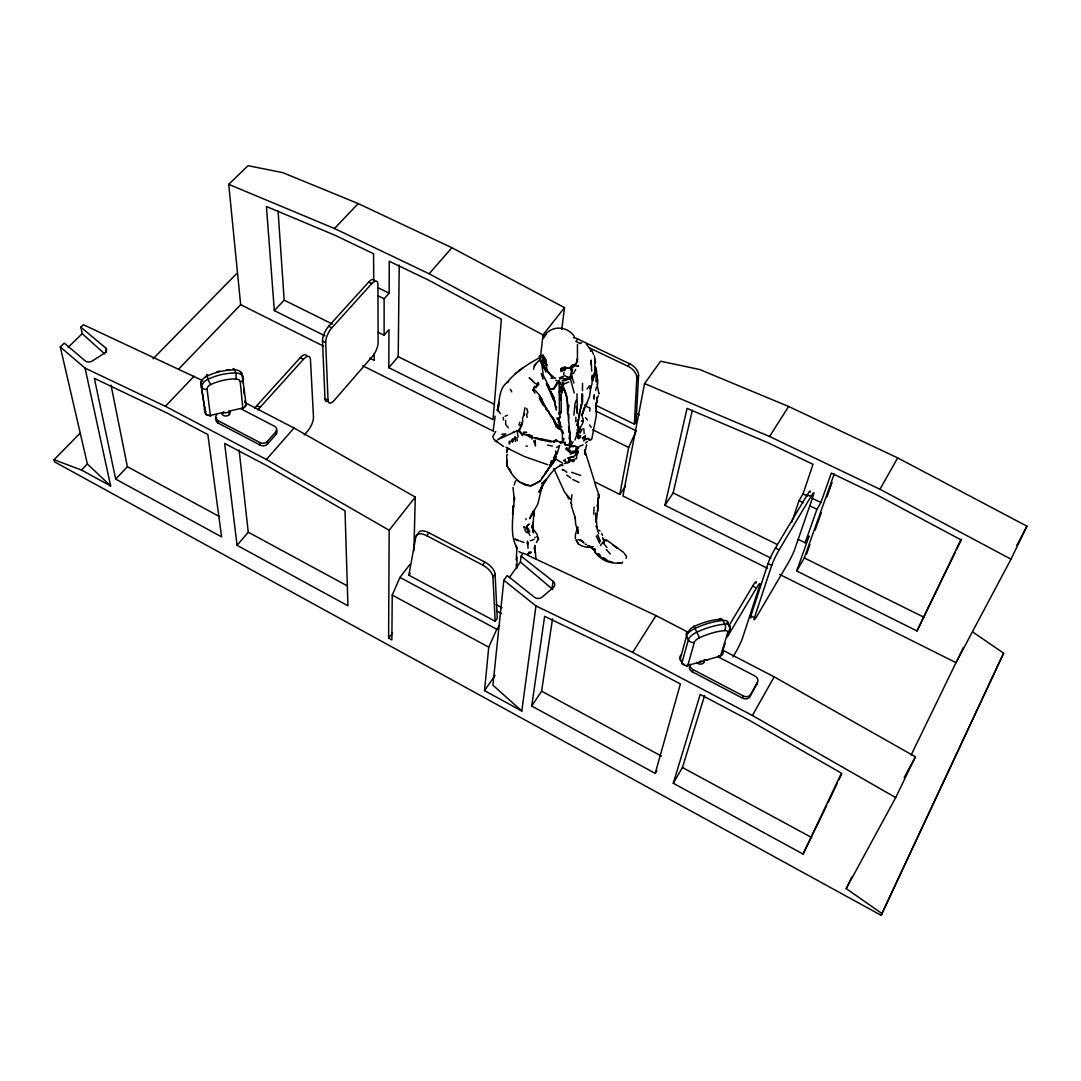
<?xml version="1.0" encoding="UTF-8"?>
<svg xmlns="http://www.w3.org/2000/svg" width="1081" height="1081" viewBox="0 0 1081 1081"><rect width="100%" height="100%" fill="white"/><g stroke="black" fill="none" stroke-linecap="round" stroke-linejoin="round"><path stroke-width="1.5" d="M384.106 335.205L384.133 298.761L389.133 293.14L389.268 261.264L428.63 280.128L501.381 319.273L493.017 419.617L388.809 367.675L388.971 329.61L384.106 335.205L378.093 332.232M575.835 421.725L575.835 417.239M594.78 483.099L598.86 494.828L597.334 506.557L598.117 501.679M567.93 411.847L567.944 407.429M591.158 364.405L591.185 360.135L591.672 371.188M409.699 564.674L399.943 577.416L392.227 595.091L391.863 639.911L388.606 638.128L389.16 530.258L415.293 497.084L294.005 428.008L244.765 402.483M388.809 367.675L398.213 356.662L399.213 265.061M563.701 385.12L563.714 383.66M556.62 383.012L557.958 382.742L559.161 384.079L559.404 411.145L560.444 412.874L558.985 420.617L560.607 426.13L561.863 427.076M570.457 445.061L569.714 431.927M543.513 358.473L546.77 365.581L545.743 360.986M413.888 550.851L415.293 497.084M517.313 431.211L518.948 430.103M575.335 538.595L575.457 534.527L577.646 527.271M582.524 390.727L582.497 383.309M595.05 368.162L594.915 372.58L594.847 359.473M595.617 513.083L595.888 522.109M543.635 358.108L543.743 359.892L546.446 363.905L546.608 369.783L551.986 377.228M516.299 560.08L516.813 548.837M571.376 375.512L571.498 372.567M598.86 494.828L598.739 497.719L598.833 495.517M527.433 543.405L527.542 541.027M514.529 497.355L514.367 500.53L513.016 487.369M559.228 381.242L558.58 383.106L556.337 383.187M598.698 533.717L596.239 525.934L596.874 527.596L596.482 520.88M572.889 460.736L572.93 459.898C572.903 461.992 575.768 459.479 573.011 461.749L574.025 460.141M596.753 397.484L596.996 401.146L595.617 405.172L634.371 424.157L636.804 377.81L638.574 375.35A11.459 7.054 36 0 0 629.737 363.811L577.713 338.988A11.364 6.932 37.5 0 0 573.362 337.691M597.604 384.579L597.834 380.282L596.104 374.485M593.672 514.326L594.118 507.057M638.574 375.35L636.101 421.712L634.371 424.157M561.201 412.996L561.201 386.606M568.43 420.995L568.498 413.915L568.741 419.158M576.497 458.709L576.768 453.925M509.286 441.116L509.124 443.98L512.624 438.778L512.529 442.115L515.151 436.508L515.488 441.467M594.604 552.094L595.185 549.202L595.415 551.81L594.604 552.094L597.388 554.431M539.27 398.267L542.797 404.807L546.135 407.659L546 409.726L547.067 409.604L548.472 411.415M559.742 399.943L560.107 394.997L560.485 400.2M571.822 373.85L570.849 366.148L572.619 367.459L570.903 367.378L574.443 366.391L576.078 363.689M584.943 452.182L584.821 453.696L584.983 450.48L585.47 454.817L584.47 450.101M577.416 361.108L577.47 344.461M536.906 483.099L530.987 485.801C519.231 485.504 511.908 475.262 507.03 465.816L507.327 460.411M493.26 429.792L495.139 416.185M564.66 375.607L570.349 378.809L570.457 377.742L567.633 377.215M568.687 421.022L569.768 432.684L569.16 438.818M553.296 587.537L542.081 597.144A5.432 4.473 1.2 0 1 534.406 597.225L507.219 575.538L503.841 580.24L535.96 605.955L521.799 711.028L484.531 690.637L488.747 647.127L496.801 629.264L499.598 625.277M535.027 393.16L532.987 390.133L534.514 386.363M550.864 464.952L551.121 462.452L553.972 459.236L556.12 452.953L555.715 450.939M577.862 530.379L577.957 533.271L577.781 527.123M533.852 516.529L533.69 511.583L533.325 521.758L531.866 527.731L533.122 522.407L533.23 532.014M580.983 404.335L579.254 417.401M503.841 580.24L492.909 685.178L521.799 711.028M571.957 371.675L572.133 369.932M587.361 441.413L585.456 443.061M581.727 402.024L582.537 394.403L582.564 402.348L580.092 410.712M540.338 359.689L540.541 357.811M589.74 411.131L590.091 408.064L585.172 405.888L585.416 404.537L586.915 404.159L584.605 405.591M603.603 543.392L604.063 540.568L603.603 543.392L606.9 547.418M540.541 356.514L543 334.934L564.512 307.626L451.912 247.738L358.216 203.579L282.803 172.649L248.049 165.677L228.726 184.338L240.658 304.68L179.095 368.648M509.354 577.524L520.42 562.025L521.11 556.12L523.245 553.134L655.991 615.589L687.408 631.872M541.635 488.328L537.838 503.989L529.649 518.718L533.311 510.854M517.029 560.215L516.718 567.971M574.254 364.608L574.079 366L572.079 365.324L573.281 364.594L571.998 365.648M591.456 439.264L590.28 440.183L588.564 438.373L585.97 438.981L585.132 438.318L585.429 435.994L583.524 436.967L582.754 439.008M533.811 514.853L534.365 510.475M561.755 329.327L564.512 307.626M573.889 415.158L575.011 403.672L576.376 400.024M582.267 401.713L582.064 393.673M568.16 410.996L568.944 405.105M541.486 486.95L541.04 490.22L542.094 486.396L540.595 490.774L544.729 480.369L538.987 492.193L546.351 479.275L543.878 482.991C549.216 476.126 553.472 467.424 562.62 464.884M573.403 373.688L575.687 369.432M591.902 378.999L592.402 375.31L591.956 384.187L589.983 389.011L591.077 386.039L589.483 396.605L581.929 415.036M531.717 706.042L544.621 616.305L631.696 658.261L680.381 683.949L655.208 773.401L531.717 706.042L541.595 691.164L552.526 618.859M552.742 589.591A5.351 4.5 8.5 0 0 551.972 588.794L553.08 581.281L521.11 556.12M596.482 519.785L598.144 505.638L597.577 511.029L598.239 507.421L598.036 498.003L598.131 501.8M534.325 366.459L535.892 363.5M559.634 392.227L559.85 386.674L559.89 390.822M545.027 361.216L546.486 364.716L542.797 360.162L543.135 357.27M578.484 418.942L577.849 427.306M533.528 369.31L534.514 365.243M498.436 407.699L498.773 402.348L497.503 410.875C499.787 400.821 498.463 387.552 508.638 381.377L506.894 382.66C515.745 371.607 527.866 364.121 540.149 357.406M555.62 458.668L545.405 473.708M408.848 575.173L415.928 536.568L418.158 533.676A12.513 6.135 37.3 0 1 428.954 532.771L484.842 562.079A12.634 6.256 36.2 0 1 495.098 574.119L497.26 618.318L495.179 621.264L408.848 575.173L410.294 573.281M507.408 448.25L506.584 452.682L507.07 450.115M577.051 360.905L577.43 358.892L576.754 362.378L574.808 364.594M591.861 438.872L596.32 415.469L596.307 408.172M594.334 481.68L619.764 494.409L628.683 447.439L636.263 430.833L595.59 410.983M567.593 414.401L567.322 400.078L565.295 392.525M779.658 574.43L955.982 662.68L1010.992 559.188L1026.95 526.177L897.662 457.885L788.617 406.47L699.664 369.513L660.586 361.23L644.573 383.606L622.913 495.99L767.591 568.39M525.15 527.163L525.069 530.893L527.123 532.879M572.187 376.337L570.349 378.809L569.444 377.823L570.011 376.174M550.77 463.236L551.256 460.83M563.566 374.621L564.066 372.175M525.001 407.74L523.474 415.388L524.582 414.212L522.569 417.969L522.704 421.955L519.88 429.171L520.191 428.238L517.272 431.778L518.123 437.021M523.731 527.717L524.015 526.406M586.645 444.696L584.916 452.29M770.956 558.147L664.937 505.313L687.057 408.388L768.078 442.791L813.02 464.33L803.075 493.882L799.048 500.584L791.873 521.974M528.014 548.351L527.771 543.121L527.028 543.081M664.937 505.313L673.152 492.936L692.38 410.267M595.482 367.567L592.78 380.944L595.645 369.797M572.092 451.236L575.619 451.155L578.673 447.777L578.078 447.304L576.132 449.345L577.916 451.115L577.97 452.642L576.173 455.655M514.475 498.192L512.583 514.029L513.529 505.165C513.151 519.231 509.543 535.622 517.272 548.243L515.678 545.202L516.867 549.256M577.051 435.467L578.443 438.494L579.092 435.873L578.173 433.954L578.443 438.494L580.794 437.44M595.563 406.537L596.996 401.146M525.866 519.758L526.15 518.677M555.094 423.684L556.296 423.752L558.391 428.914L558.255 427.522L559.944 428.481M706.379 659.937A4.527 1.459 73.2 0 0 707.717 659.667L720.487 655.964L727.689 632.79A6.878 2.959 -25.7 0 0 724.594 630.601A40.686 17.31 -25.4 0 0 699.502 637.776A6.891 2.986 -25.4 0 0 694.34 642.357L687.8 665.464A4.54 1.419 73.4 0 1 686.219 665.396M595.604 390.336L596.523 387.066M563.417 440.48L563.985 438.494M718.095 656.816L754.741 675.868A5.689 4.783 21.9 0 1 757.403 682.638L749.93 696.583A5.702 4.824 22.2 0 1 742.485 698.137L692.408 671.869L693.07 669.612A5.635 4.77 18.7 0 1 690.07 664.22M703.974 662.342L704.812 659.491M673.287 783.266L700.218 694.421L750.065 720.73L841.41 773.158L803.075 854.071L673.287 783.266L682.449 767.496L704.623 695.461M527.271 526.609L526.636 528.677L529.947 535.581M725.148 643.344L722.73 651.086A4.513 3.784 19.3 0 1 720.487 655.964A4.513 1.5 73.2 0 1 718.541 655.545M727.081 637.155L729.972 627.872L728.121 624.142A11.432 4.959 -25.7 0 0 722.946 620.426A4.608 2.757 84.1 0 0 719.027 619.372A40.51 17.472 -25.4 0 0 694.029 626.48A6.864 3.013 -25.4 0 0 689.002 630.791M582.767 412.847L584.213 408.226M516.488 559.863L517.272 557.418M591.199 349.055L590.51 351.163L591.199 349.055L593.523 354.446M559.188 392.606L559.944 390.227M571.917 494.693L571.254 500.368M574.957 440.021L576.795 434.859M750.984 617.792A11.756 1.176 -63.3 0 1 750.876 615.94L768.01 563.566A12.296 1.284 -63.5 0 1 775.442 548.013L807.304 494.72A11.999 1.23 -63.7 0 1 810.182 492.247M575.619 458.857L572.552 460.128L568.93 459.898L569.714 457.52L574.538 456.047M754.416 617.737L771.712 565.417A12.31 1.257 -63.5 0 1 779.158 549.851L810.939 496.49A12.013 1.203 -63.7 0 1 813.371 495.368L794.819 549.053A11.472 1.095 -63.5 0 1 787.914 563.431L757.322 615.494A11.769 1.149 -63.3 0 1 754.416 617.737L750.876 615.94M579.592 429.387C580.754 425.549 585.253 421.658 582.416 417.428M514.164 485.045L515.596 480.91M595.617 405.172L596.793 401.781M742.485 698.137L743.242 695.921A5.716 4.824 22.1 0 0 750.714 694.367L757.403 682.638M579.929 411.564L578.7 415.063L579.038 418.712L577.24 421.117M749.93 696.583L750.714 694.367M576.389 425.428L578.132 423.063M805.142 542.77L816.939 509.286L820.911 502.53L831.33 473.1L877.245 495.098L960.86 539.797L916.999 630.953L796.711 570.984L809.047 536.108L805.142 542.77L798.183 539.338M551.769 461.938L550.837 463.844M796.711 570.984L804.291 557.931L834.235 473.883M806.561 554.053L809.953 544.527M815.06 530.231L821.29 512.759M826.965 496.882L832.059 482.585M534.041 548.635L534.811 546.486L535.338 552.837L534.717 545.324L535.96 558.728M554.594 457.074L556.12 452.953L557.026 454.02L559.607 445.507L556.499 447.52M518.88 424.995L519.961 422.09M506.651 455.885L507.03 464.06M565.282 370.08L566.133 367.878L565.295 367.256L561.323 368.324L565.904 367.972M570.349 378.809L571.16 376.756L570.619 373.296M545.027 362.067L543.04 361.554L541.811 363.702L543.324 367.459L546.608 369.783L546.581 368.851L548.067 372.377L553.891 377.323M497.138 409.929L498.692 406.226M527.393 544.756L528.258 542.811M538.216 539.595L537.162 534.473L531.757 527.028M79.98 433.292L54.05 459.722L54.604 461.898L881.137 915.323L1003.627 653.167L972.697 631.966M881.137 915.323L1003.627 653.167M803.075 854.071L826.654 805.642M828.087 802.615L837.424 782.914M838.87 779.887L841.748 773.834M916.999 630.953L955.104 552.648M956.55 549.648L961.617 539.135M882.123 913.688L846.234 888.596L895.703 797.589L915.418 756.808L774.185 676.841L723.311 650.478M846.234 888.596L851.963 876.799M911.161 754.957L963.306 647.614M528.258 553.864L529.122 552.08L531.23 552.35L527.123 554.391L531.23 552.35M580.092 433.238L582.186 428.954M542.797 360.162L543.743 359.892L544.351 361.486L541.054 360.608L539.5 356.135L543.405 355.109L542.608 356.149L539.5 356.135L540 360.595L542.135 365.013M569.822 378.255L571.025 377.418L569.89 378.836L566.187 379.661L568.511 378.134M583.335 409.091L583.929 407.875M579.538 431.562L578.862 430.873M571.971 504.692L570.619 502.408L571.498 501.854M555.891 385.282L554.931 387.174L557.661 383.296M503.233 417.347L503.476 419.901M1016.775 545.378L1026.95 526.177M904.189 777.577L915.418 756.808M594.901 549.134L594.793 551.594M575.349 364.919L575.754 364.189M577.578 451.98L575.403 454.169M535.987 387.647L538.406 382.431L538.649 385.012L537.473 383.458M564.404 443.859L565.214 442.413L560.526 442.859L556.269 439.994L551.215 441.94L538.649 439.291L531.122 436.886L528.15 434.657C524.717 435.657 520.718 433.778 518.664 430.968L517.326 430.67L497.557 439.791L505.705 433.927L501.814 434.17M535.96 605.955L632.655 652.411L752.39 715.473L774.185 676.841M644.573 383.606L769.577 436.494L879.961 489.261L897.662 457.885M568.93 459.898L570.173 457.722M558.985 420.617L558.458 419.631L560.296 416.658M538.419 383.958L534.136 388.16L536.933 385.958M596.739 398.7L598.361 395.903M520.042 426.09L520.866 424.657M536.365 542.581L538.649 538.662L536.825 536.662M732.959 656.978L735.512 652.613A11.972 1.189 -63.1 0 0 742.62 637.776L759.538 585.902A12.526 1.311 -63.3 0 0 756.443 587.996L727.662 636.331M655.208 773.401L656.883 770.564M728.918 625.831L752.673 586.091A12.526 1.338 -63.3 0 1 756.065 583.105M573.16 441.845L570.349 445.777M617.724 562.904L621.926 563.242L622.656 562.039M564.512 367.229L560.715 370.31M534.757 537.933L535.19 537.243M570.457 443.818L571.268 442.521M528.379 485.315L530.987 485.801L540.378 480.869L551.188 464.249L550.499 466.357L555.377 459.993L555.377 458.52M632.655 652.411L655.991 615.589M769.577 436.494L788.617 406.47M532.987 390.133L533.406 389.471L535.109 390.336L539.595 395.254L543.959 405.24M495.733 431.589L492.774 436.359L493.855 439.305M570.917 366.864L568.336 368.378L563.363 367.891M578.916 432.508L580.632 429.143M555.688 457.371L554.026 457.236L555.688 457.371L556.553 456.074M576.578 433.427L577.24 432.427L578.93 432.522M549.837 388.282L550.715 389.336L553.391 388.62L556.485 384.093M484.531 690.637L495.003 675.449M619.764 494.409L625.48 486.112M578.011 425.995L579.119 431.008L577.632 433.062L577.24 429.143M495.179 621.264L492.936 577.105L495.098 574.119M492.936 577.105A12.648 6.243 36.2 0 0 482.666 565.066L484.842 562.079M636.804 377.81A11.472 7.054 36 0 0 627.939 366.256L629.737 363.811M545.081 473.573L548.499 468.884M575.268 454.993L577.97 452.642M553.972 459.236L555.337 457.398M546.324 334.178L543.067 338.529C548.675 325.219 566.822 324.827 574.416 336.583M388.606 638.128L392.579 632.831M587.118 388.917L589.483 385.755M415.928 536.568A12.526 6.108 37.3 0 1 426.725 535.69L428.954 532.771M577.713 338.988L575.876 341.393L580.335 343.515M237.063 545.324L224.632 443.413L266.669 465.6L345.015 510.813L347.947 605.806L237.063 545.324L248.265 532.203L239.104 450.007M304.234 434.967L307.558 431.143A11.094 4.189 -62.3 0 0 313.476 417.05L310.463 359.514A11.567 4.567 -63 0 0 303.423 359.338L300.207 357.716L256.846 405.632A11.864 4.81 -62 0 0 254.805 408.253M201.512 380.066L83.372 324.705L80.832 327.151L105.6 347.893A5.094 3.554 -12.4 0 1 104.614 353.041L92.412 360.919A5.148 3.581 -12.8 0 1 85.304 360.973L64.306 343.109L60.293 346.974L85.088 368.135L165.407 406.321L266.399 459.506L294.005 428.008M228.726 184.338L334.488 228.523L429.116 273.763L451.912 247.738M216.727 417.712A5.202 4 -6 0 0 218.038 423.009L260.278 445.169A5.229 4.067 -4.8 0 0 267.575 443.967L275.993 434.413A5.202 4.04 -4.3 0 0 276.29 430.116M535.271 364.662L538.743 360.716M216.619 414.901A5.216 4 -5.9 0 0 217.727 420.455L260.048 442.642A5.243 4.081 -4.8 0 0 267.345 441.44L275.79 431.887A5.202 4.04 -4.3 0 0 274.547 426.279L241.158 408.929M578.443 438.494L580.754 435.886L579.092 435.873M575.849 450.669L577.335 448.615L576.105 448.331M258.075 409.942A11.877 4.797 -62 0 1 260.116 407.321L303.423 359.338M328.043 400.321L325.678 342.582A11.378 4.419 -63.6 0 1 331.853 327.827L371.769 283.6A11.134 4.216 -64.5 0 1 377.931 284.438L378.12 342.826A10.675 3.892 -63.7 0 1 372.323 356.5L334.461 400.132A10.918 4.067 -62.9 0 1 328.043 400.321L325.003 398.767L322.516 340.988A11.378 4.446 -63.6 0 1 328.678 326.246L368.635 282.087A11.121 4.229 -64.5 0 1 374.661 281.411M531.122 436.886L532.122 435.778L528.15 434.657L529.717 437.075L526.879 435.021M571.43 370.364L572.633 369.04M115.694 479.113L94.358 378.35L166.744 412.861L207.876 434.576L221.591 536.879L115.694 479.113L127.382 466.695L111.046 385.174M325.03 335.88L274.331 310.612L284.181 300.153L278.074 211.052M165.407 406.321L194.053 376.202M334.488 228.523L358.216 203.579M54.05 459.722L81.494 470.046L87.372 463.938L60.293 346.974M546.31 360.811L543.959 357.865L539.5 356.135L542.432 357.487L544.243 356.825L546.31 360.811L540.797 356.217L543.365 358.595M569.079 443.224L571.133 441.089M564.093 368.486L565.295 367.256L561.336 369.932L560.607 368.851M153.043 358.811L236.712 273.52M541.743 477.897L544.135 475.491M600.441 545.473L603.874 541.04L602.658 537.622M566.755 447.723L565.606 448.858L570.714 453.088L572.579 452.858M68.13 347.325L82.224 333.651L80.832 327.151M570.146 376.431L569.025 378.418L566.187 379.661M556.269 439.994L553.702 442.291L557.283 440.616M583.564 440.98L585.97 438.981M586.429 438.94L584.321 439.021L583.145 437.967L585.429 435.994M506.597 455.371L507.543 454.56M572.052 366.364L570.228 367.905L570.7 369.661M564.228 463.614L569.16 462.371M522.853 367.851L515.299 373.648M570.228 461.452L571.187 460.722M588.442 546.121L586.686 547.27L582.132 546.094L578.389 543.986L576.214 540.068L578.389 543.986M576.349 433.94L579.159 432.143L576.619 432.738M575.619 451.155L576.822 449.588L576.132 449.345L576.876 450.345L575.592 452.02L570.336 454.169M537.825 482.383L540.378 480.869M560.877 371.553L564.836 369.31L561.336 369.932M568.809 457.601L567.795 458.155L569.714 457.52M559.85 379.12L561.89 378.093L567.039 379.377L559.404 377.782L563.539 376.296M580.2 343.488L581.632 342.785M562.309 370.54L564.836 369.31M576.362 363.243L576.754 362.378M587.753 546.513L593.266 546.689M505.03 416.253L507.53 415.199M570.376 452.669L573.97 451.844M568.701 382.039L564.822 383.62L561.958 382.782M705.907 660.315L706.69 660.018A7.567 3.189 -25.3 0 1 707.231 659.829L707.65 659.694M530.244 540.878L534.014 539.419M579.592 446.277L583.105 444.913M228.537 411.402L229.267 411.131A7.04 4.324 -16.9 0 1 229.794 410.969L242.955 407.929A4.162 3.189 -5 0 0 245.982 403.956L242.266 374.742A4.243 3.202 -4.7 0 0 240.468 372.904M568.16 461.628L572.552 460.128M577.186 366.432L578.686 365.946L576.078 366.189M569.917 447.818L567.457 448.574L568.728 449.385M701.799 661.45L687.8 665.464A4.527 3.838 18 0 1 681.922 662.923L680.165 659.194L686.53 636.02A4.621 3.878 17.4 0 1 688.029 631.426M522.326 422.401L521.353 426.711M531.393 438.764L532.393 438.643M224.416 412.253L223.362 412.429A4.175 3.189 -5.6 0 0 228.942 411.375L229.307 414.591M566.836 462.492L568.782 462.29M550.932 378.269L555.675 378.012M620.345 562.877C611.157 564.214 601.928 560.809 596.131 553.418M542.946 355.46L543.5 357.608M550.715 389.336L554.323 388.768L553.391 388.62M535.338 437.751L551.202 440.98M562.025 380.715L566.403 380.404M577.119 423.374L578.159 423.401M558.174 422.293L559.012 422.32L559.539 427.049L560.877 429.022M576.592 447.669L578.673 447.777L573.903 445.656L565.16 445.034M565.295 444.588L565.214 442.413L565.295 444.588L568.971 445.44M569.484 446.521L573.295 446.737M538.649 439.291L542.527 439.548M523.812 432.13L526.704 432.319L522.137 433.792L519.177 430.697L522.447 435.602M571.011 457.155L573.673 457.358L571.687 456.682M563.201 442.399L560.323 441.737L560.526 442.859M577.916 451.115L575.497 450.304M567.849 450.061L570.241 450.358M526.001 446.007L527.393 446.156M578.038 539.662L581.686 540.351L583.916 542.905L582.7 541.716M549.716 464.708L551.242 464.965L550.648 464.235M547.486 445.156L552.445 446.021M583.145 437.967L585.132 438.318M544.756 365.121L546.216 365.405M560.08 464.979L562.728 465.614M513.043 432.17L514.245 432.468M626.088 558.377L626.48 556.431L624.183 553.188M524.434 484.437L528.082 485.355L522.285 483.004M606.779 560.661L612.724 562.201M523.961 542.459L519.975 541.068M537.5 383.958L534.811 383.228L529.177 377.782L532.69 380.647M578.078 447.304L573.092 445.831M547.743 464.695L524.393 456.533L507.854 448.412M558.58 383.106L559.972 383.552L557.958 382.742M571.579 472.329L580.592 475.383M586.361 344.082L590.875 350.028M555.269 423.522L557.701 426.684L555.539 424.765L554.323 419.887M563.471 460.317L565.876 461.844M518.691 540.568L514.799 539.108L518.367 540.716M585.199 544.094L586.591 544.635M579.538 540.081L581.862 541.149M589.267 347.785L627.939 366.256M543.324 367.459L546.608 369.783M572.822 479.505L578.875 482.396M368.635 282.087L371.769 283.6M807.304 494.72L810.939 496.49M377.958 287.722L389.133 293.14M803.075 493.882L807.534 496.044M811.993 498.206L820.911 502.53M636.236 413.564L639.249 415.023M377.958 295.762L384.133 298.761M799.048 500.584L803.332 502.665M809.777 505.8L816.939 509.286M518.948 551.621L522.015 553.107M592.645 429.725L628.683 447.439M284.181 300.153L332.421 324.07M398.213 356.662L494.463 404.375M673.152 492.936L777.036 544.432M804.291 557.931L923.998 617.251M328.678 326.246L331.853 327.827M775.442 548.013L779.158 549.851M369.756 358.176L374.242 360.405L374.188 353.771M322.516 340.988L325.678 342.582M768.01 563.566L771.712 565.417M240.658 304.68L323.53 346.15M362.703 365.756L493.801 431.373M752.673 586.091L756.443 587.996M555.661 380.147L560.39 382.539M594.131 549.162L587.645 546.351L588.686 545.581L588.294 546.27L590.699 546.945L588.861 546.027M256.846 405.632L260.116 407.321M693.07 669.612L743.242 695.921M426.725 535.69L482.666 565.066M506.03 447.21L509.475 449.02M599.969 530.974L598.712 530.122M496.03 604.59L502.003 607.765M497.233 611.251L501.679 613.616M879.961 489.261L1010.992 559.188M399.943 577.416L496.801 629.264M429.116 273.763L543 334.934M554.688 400.538L555.539 406.902L556.62 407.483L555.458 405.929L553.999 397.876L546.432 383.687L549.243 386.984L543.243 375.472L541.919 364.581M392.227 595.091L488.747 647.127M127.382 466.695L219.673 516.704M248.265 532.203L346.893 585.645M541.595 691.164L661.504 756.146M682.449 767.496L811.561 837.464M503.638 446.426L494.612 440.224L497.206 441.643M81.494 470.046L110.667 486.004L85.088 368.135M752.39 715.473L895.703 797.589M266.399 459.506L389.16 530.258M562.512 463.168L554.013 457.898M606.252 539.73L623.467 552.323M604.265 559.296L601.414 557.512L598.455 553.729L600.536 555.823M567.539 367.878L568.336 368.378M494.612 440.224L495.503 440.818M602.833 538.581L606.387 541.027M566.66 475.072L570.782 477.937M603.644 557.661L606.86 559.904M563.431 469.762L566.822 472.248M517.191 480.261L519.785 482.194M612.968 545.067L617.265 548.324M558.255 427.522L560.674 429.414L562.404 433.657L562.485 441.899M558.418 427.522L560.674 429.414L556.904 425.225L543.378 403.726L545.459 406.902M520.42 562.025L551.972 588.794M544.229 362.473L545.608 363.662M82.224 333.651L104.749 353.96M545.729 368.607L539.635 360L539.689 356.649M87.372 463.938L110.667 486.004M588.28 439.197L589.456 440.386M570.052 499.125L564.552 492.098L553.823 468.532M571.106 453.034L568.809 450.209M545.662 363.838L546.486 364.716M606.265 549.459L610.279 553.958M554.283 401.564L546.432 383.687M568.93 497.557L567.012 495.314L568.849 498.814M596.293 535.973L599.59 543.148M508.34 427.765L505.692 424.509L505.611 420.333M693.894 626.048L699.502 637.776M585.564 417.671L587.402 420.009M551.432 416.117L556.904 425.225M550.688 414.942L552.377 417.252M498.003 410.307L500.422 413.658M562.188 469.505L562.823 470.397M579.024 426.738L579.862 428.008M563.525 387.133L566.89 396.632L567.903 407.78M589.672 424.982L591.158 427.36M507.03 465.816L508.489 468.208M548.932 412.28L548.013 410.739L550.824 416.036L553.337 418.442L554.539 423.144M562.336 384.877L562.998 385.998L562.931 384.201M570.619 502.408L571.281 503.557M600.401 541.365L597.698 534.852M553.999 397.876L550.526 391.606L553.675 400.011M569.998 445.129L570.673 446.372L570.579 443.926M539.23 396.308L541.297 400.065M510.327 389.201L511.759 391.835M546.135 407.659L547.067 409.604M527.974 528.231L529.704 531.852M541.189 373.499L543.094 379.134M532.406 530.501L533.501 532.865M557.593 424.779L558.418 426.698M544.608 405.807L541.054 397.659L542.243 400.794M601.712 533.433L602.522 535.419M242.441 408.064L242.901 408.875L240.225 381.823A4.243 3.202 -4.7 0 0 243.293 377.823A10.607 6.689 -16.9 0 0 235.753 372.999L234.726 369.905A4.202 1.5 89.9 0 0 232.874 369.134M210.119 415.672L210.484 416.32L207.093 389.282A6.405 4.027 -16.3 0 1 210.768 384.539A37.835 23.458 -16.7 0 1 235.685 378.945A6.378 4.013 -17 0 1 240.225 381.823M571.444 374.877L573.862 383.093M568.43 426.63L569.214 428.63M541.743 356.027L542.324 357.541M582.402 411.334L583.24 413.55M544.581 368.459L545.919 372.04M509.692 468.911L511.151 472.843M558.904 420.725L560.471 424.955L560.039 421.941M229.726 410.78L230.239 411.78L230.28 410.848M584.618 449.845L594.145 480.396M558.62 380.282L562.471 387.201L562.161 392.889M541.446 362.338L541.892 363.594M222.713 412.388L223.226 413.388L223.308 412.442L210.484 415.374A4.202 3.202 -6.2 0 1 205.431 413.226L200.958 383.998A4.283 3.216 -5.9 0 1 202.674 380.526M566.39 395.957L564.674 389.971M562.309 430.076L563.363 433.211M533.717 440.764L535.473 445.98L535.23 440.183M569.39 431.562L569.768 432.684M556.918 417.928L557.539 419.86M553.134 417.577L553.567 418.969M581.605 414.064L582.402 416.658M556.296 423.752L557.296 427.117M543.04 361.554L543.662 363.743M526.744 408.429L527.879 412.442L526.663 414.172L527.136 417.496M558.58 412.537L559.174 414.658M562.958 382.188L563.512 390.471M570.187 378.242L574.254 393.011M577.484 530.109L578.321 533.474L575.633 523.947L575.106 516.596L575.362 518.434L571.281 505.435M555.539 406.902L556.31 410.199M597.05 383.971L598.901 393.957L598.779 393.038M594.699 366.473L596.671 375.323L596.347 382.012L596.266 375.796M595.699 367.229L596.455 370.918L595.955 368.499M558.107 417.928L558.458 419.631M105.6 347.893L106.424 352.055M555.62 424.063L556.202 427.076M594.401 355.771L595.536 362.689M576.254 406.551L577.376 413.401L576.97 393.768M516.11 564.566L516.691 568.349M516.826 437.629L517.272 440.764M594.672 550.972L594.861 552.377M217.727 420.455L218.038 423.009M596.577 374.526L596.671 375.323L596.509 370.553M569.606 437.346L570.403 444.859M595.712 404.47L596.199 408.996L595.874 404.848M243.103 382.917L242.266 374.742A10.594 6.702 -16.9 0 0 234.726 369.905A41.916 26.12 -16.7 0 0 207.066 376.08A10.648 6.729 -16.3 0 0 200.958 383.998L205.431 413.226A4.189 2.594 -16.3 0 0 208.052 415.023M243.779 389.457L244.279 394.362M260.048 442.642L260.278 445.169M267.345 441.44L267.575 443.967M275.79 431.887L275.993 434.413M274.331 310.612L266.426 206.512L334.975 235.253L373.567 253.738L373.729 280.641M565.228 459.114L565.363 461.019M583.808 428.644L584.145 433.67M568.755 429.589L568.782 432.103M757.132 682.814A5.675 4.77 22 0 1 756.605 684.868M692.408 671.869A5.621 4.77 18.7 0 1 689.759 665.477M300.207 357.716A11.567 4.594 -63 0 1 306.855 356.014M326.854 401.578A10.905 4.081 -62.9 0 1 325.003 398.767M553.08 581.281A5.391 4.432 1.8 0 1 553.296 587.537M229.672 411.253A4.162 3.189 -5.7 0 1 227.253 415.82A4.162 3.189 -5.7 0 1 221.862 413.55M206.025 411.739A4.189 2.594 -16.2 0 1 204.458 410.145A4.189 3.202 -6.2 0 1 204.89 407.807M207.093 389.282A4.283 3.229 -5.9 0 1 201.944 387.106A10.661 6.716 -16.3 0 1 208.052 379.188A41.983 26.093 -16.7 0 1 235.753 372.999A4.202 1.5 89.9 0 1 235.685 378.945M210.768 384.539A4.243 0.73 63.9 0 1 208.052 379.188L207.066 376.08A4.243 0.73 63.9 0 1 207.782 375.229A6.378 4.04 -16.2 0 0 205.512 376.769M244.86 401.7A4.148 2.567 -17.2 0 0 244.955 400.902L245.982 403.956A4.162 2.567 -17.2 0 1 244.887 406.145M216.903 371.85A37.673 23.525 -16.6 0 1 220.051 371.067M226.388 370.013A37.673 23.525 -16.6 0 1 229.523 369.77M704.339 659.896A4.5 3.797 18.7 0 1 701.934 663.91A4.5 3.797 18.7 0 1 696.623 662.477M681.665 660.586A4.486 1.919 -25.1 0 1 680.165 659.194A4.527 3.824 17.8 0 1 681.638 654.654M694.34 642.357A4.621 3.878 17.6 0 1 688.34 639.79L686.53 636.02A11.459 5 -25.4 0 1 695.097 628.358A45.078 19.35 -25.4 0 1 722.946 620.426L724.811 624.169A11.445 4.946 -25.7 0 1 729.972 627.872A4.608 3.824 18.8 0 1 727.689 632.79M684.205 664.261A4.5 1.919 -25.1 0 1 681.922 662.923L688.34 639.79A11.472 4.986 -25.4 0 1 696.921 632.128A45.145 19.296 -25.4 0 1 724.811 624.169A4.608 2.757 84 0 1 724.594 630.601M700.65 661.734A4.527 1.446 73.3 0 1 699.312 661.991M719.027 619.372A6.851 2.986 -25.7 0 1 721.824 620.008M704.474 659.964A4.513 3.811 18.6 0 1 700.042 661.153M726.905 622.642A4.608 3.824 18.6 0 1 727.391 623.102M594.293 395.065L594.091 398.848L594.293 395.065M598.86 496.882L598.833 497.976L598.32 494.503L598.86 496.882M582.618 421.36L581.781 420.779L582.618 421.36M528.96 524.204L526.609 526.569L528.96 524.204M544.311 481.545L541.5 483.612L545.594 480.815L544.311 481.545M594.334 550.229L592.077 548.121L594.307 550.215"/></g></svg>
